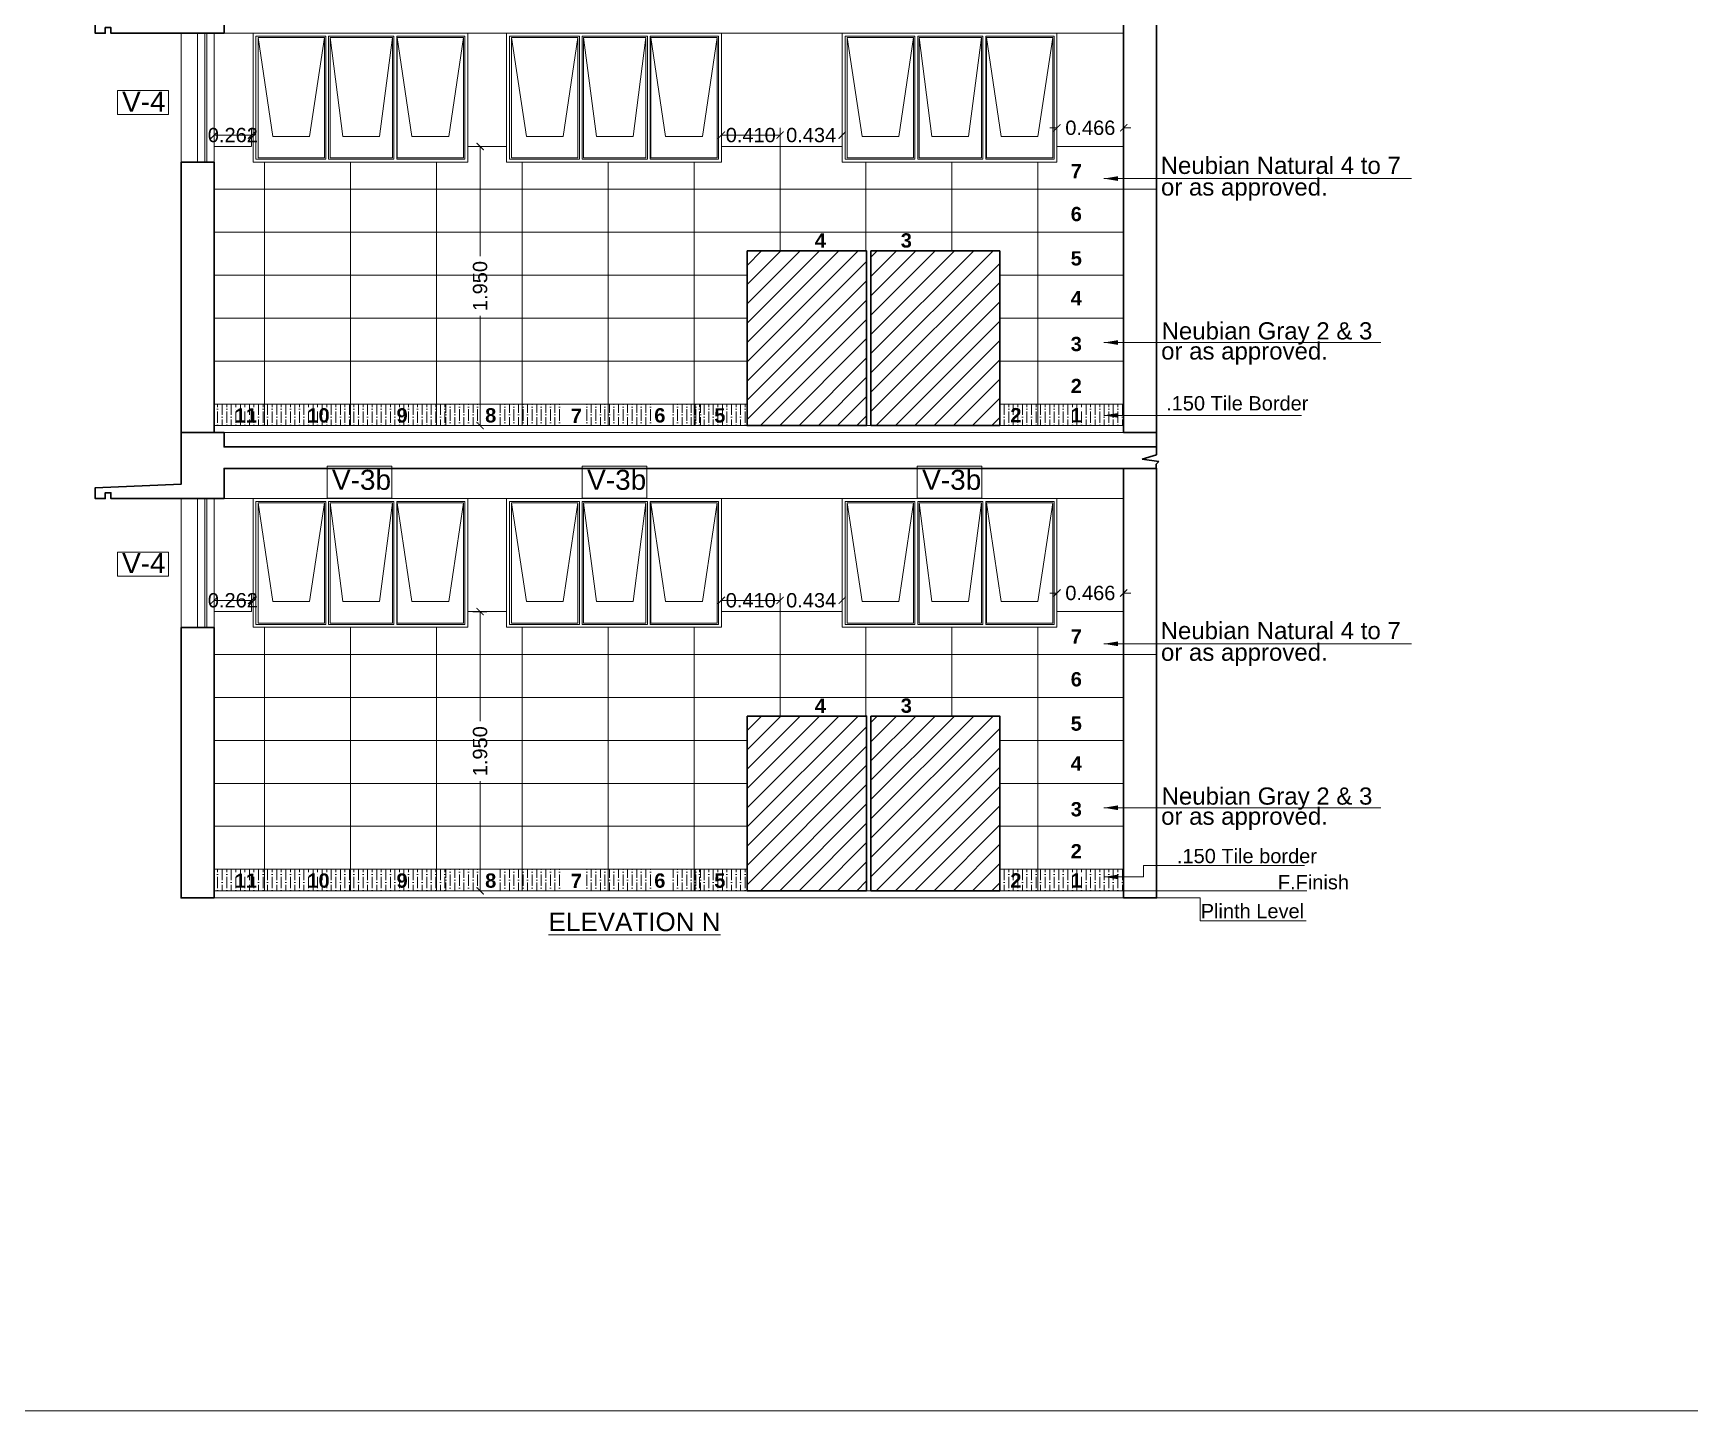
# Model space of a CAD drawing. Header units: millimetres. Extents: x 2733 to 5909, y 1038 to 2089.
# Drawn here: x 2867.8 to 2879.37, y 1038.23 to 1047.85 of the extents above; entities that cross this region are included whole.
import ezdxf

# ---------------------------------------------------------------- set-up
doc = ezdxf.new("R2010")
doc.units = ezdxf.units.MM
doc.header["$PDMODE"] = 35
doc.layers.get('0').update_dxf_attribs({"lineweight": 20})
doc.layers.get('Defpoints').update_dxf_attribs({"lineweight": 15})
for name, color, linetype, lineweight in [('beam', 43, 'Continuous', 20), ('DIM', 6, 'Continuous', 18), ('dim.1', 6, 'Continuous', 18), ('FLOOR FINISH', 10, 'Continuous', 15), ('Hatch', 43, 'Continuous', 13), ('rcc', 5, 'Continuous', 30), ('RD', 7, 'Continuous', 18), ('TEXT', 7, 'Continuous', 15), ('Text-1', 240, 'Continuous', 15), ('Tiles', 91, 'Continuous', 9), ('Tiles-Text', 230, 'Continuous', 18), ('Ventilator', 200, 'Continuous', 18), ('Wall', 7, 'Continuous', 30)]:
    doc.layers.add(name, color=color, linetype=linetype, lineweight=lineweight)
doc.styles.add('dim-stylus bt', font='arial.ttf')
doc.styles.add('L120', font='arial.ttf', dxfattribs={"height": 0.6})
doc.styles.get("Standard").update_dxf_attribs({"font": 'arial.ttf', "height": 0.2})
doc.styles.add('Tabrej', font='arial.ttf')
doc.dimstyles.new('DIMEN', dxfattribs={"dimtxt": 0.3, "dimasz": 0.25, "dimexe": 0.18, "dimexo": 0.0625, "dimgap": 0.09, "dimtad": 0, "dimdec": 3, "dimzin": 0, "dimdsep": 46, "dimtxsty": 'Tabrej', "dimcen": 0, "dimclrd": 256, "dimclre": 256, "dimclrt": 7, "dimadec": 0, "dimazin": 0, "dimtfac": 1, "dimtdec": 3, "dimtofl": 0, "dimtmove": 0, "dimatfit": 1, "dimfxl": 0, "dimtolj": 1, "dimtzin": 0, "dimlwd": -1, "dimlwe": -1, "dimarcsym": 0})
doc.dimstyles.new('Tabrej', dxfattribs={"dimtxt": 4, "dimasz": 0.45, "dimexe": 0.18, "dimexo": 0.0625, "dimgap": 0.09, "dimtad": 0, "dimdec": 3, "dimzin": 0, "dimdsep": 46, "dimtxsty": 'Tabrej', "dimcen": 0, "dimclrd": 256, "dimclre": 256, "dimclrt": 7, "dimaunit": 1, "dimadec": 3, "dimazin": 0, "dimtfac": 1, "dimtdec": 3, "dimtofl": 0, "dimtmove": 0, "dimatfit": 3, "dimfxl": 0, "dimtolj": 1, "dimtzin": 0, "dimlwd": -1, "dimlwe": -1, "dimarcsym": 0})

# ---------------------------------------------------------------- blocks, each defined once
blk = doc.blocks.new('_ArchTick')
at = {"color": 0, "const_width": 0.15}
blk.add_lwpolyline([(-0.5, -0.5), (0.5, 0.5)], dxfattribs=at)
blk = doc.blocks.new('*D902')
at = {"layer": 'Defpoints', "color": 0, "lineweight": 15, "transparency": 16777216}
for p in [(2869.325, 1047.142), (2869.063, 1047.063), (2869.325, 1047.063)]:
    blk.add_point(p, dxfattribs=at)
at = {"layer": 'DIM', "transparency": 16777216}
for p, q in [((2869.063, 1047.065), (2869.063, 1047.192)), ((2869.063, 1047.142), (2869.325, 1047.142)), ((2869.325, 1047.065), (2869.325, 1047.192))]:
    blk.add_line(p, q, dxfattribs=at)
at = {"layer": 'DIM', "transparency": 16777216, "xscale": 0.05, "yscale": 0.05, "zscale": 0.05, "rotation": 180}
blk.add_blockref('_ArchTick', (2869.063, 1047.142), dxfattribs=at)
at = {"layer": 'DIM', "transparency": 16777216, "xscale": 0.05, "yscale": 0.05, "zscale": 0.05}
blk.add_blockref('_ArchTick', (2869.325, 1047.142), dxfattribs=at)
at = {"layer": 'DIM', "color": 7, "transparency": 16777216, "insert": (2869.194, 1047.142), "char_height": 0.1, "attachment_point": 5, "style": 'Tabrej'}
blk.add_mtext('\\A1;0.262', dxfattribs=at)
blk = doc.blocks.new('*D901')
at = {"layer": 'Defpoints', "color": 0, "lineweight": 15, "transparency": 16777216}
for p in [(2873.45, 1047.142), (2873.016, 1047.063), (2873.45, 1047.063)]:
    blk.add_point(p, dxfattribs=at)
at = {"layer": 'DIM', "transparency": 16777216}
for p, q in [((2873.016, 1047.065), (2873.016, 1047.192)), ((2873.016, 1047.142), (2873.019, 1047.142)), ((2873.45, 1047.142), (2873.446, 1047.142)), ((2873.45, 1047.065), (2873.45, 1047.192))]:
    blk.add_line(p, q, dxfattribs=at)
at = {"layer": 'DIM', "transparency": 16777216, "xscale": 0.05, "yscale": 0.05, "zscale": 0.05, "rotation": 180}
blk.add_blockref('_ArchTick', (2873.016, 1047.142), dxfattribs=at)
at = {"layer": 'DIM', "transparency": 16777216, "xscale": 0.05, "yscale": 0.05, "zscale": 0.05}
blk.add_blockref('_ArchTick', (2873.45, 1047.142), dxfattribs=at)
at = {"layer": 'DIM', "color": 7, "transparency": 16777216, "insert": (2873.233, 1047.142), "char_height": 0.1, "attachment_point": 5, "style": 'Tabrej'}
blk.add_mtext('\\A1;0.434', dxfattribs=at)
blk = doc.blocks.new('*D903')
at = {"layer": 'Defpoints', "color": 0, "lineweight": 15, "transparency": 16777216}
for p in [(2875.416, 1047.193), (2874.95, 1047.063), (2875.416, 1047.063)]:
    blk.add_point(p, dxfattribs=at)
at = {"layer": 'DIM', "transparency": 16777216}
for p, q in [((2874.95, 1047.065), (2874.95, 1047.243)), ((2875.416, 1047.065), (2875.416, 1047.243)), ((2874.95, 1047.193), (2874.9, 1047.193)), ((2875.416, 1047.193), (2875.466, 1047.193))]:
    blk.add_line(p, q, dxfattribs=at)
at = {"layer": 'DIM', "transparency": 16777216, "xscale": 0.05, "yscale": 0.05, "zscale": 0.05}
blk.add_blockref('_ArchTick', (2874.95, 1047.193), dxfattribs=at)
at = {"layer": 'DIM', "transparency": 16777216, "xscale": 0.05, "yscale": 0.05, "zscale": 0.05, "rotation": 180}
blk.add_blockref('_ArchTick', (2875.416, 1047.193), dxfattribs=at)
at = {"layer": 'DIM', "color": 7, "transparency": 16777216, "insert": (2875.183, 1047.193), "char_height": 0.1, "attachment_point": 5, "style": 'Tabrej'}
blk.add_mtext('\\A1;0.466', dxfattribs=at)
blk = doc.blocks.new('hf')
at = {"layer": 'Ventilator', "linetype": 'Continuous'}
for p, q in [((2384.4, -1462.176), (2382.9, -1462.176)), ((2382.9, -1462.176), (2382.9, -1463.076)), ((2383.408, -1462.196), (2382.92, -1462.196)), ((2382.92, -1462.196), (2382.92, -1463.056)), ((2383.398, -1462.206), (2382.935, -1462.206)), ((2382.935, -1462.206), (2382.935, -1463.046)), ((2383.398, -1463.046), (2383.398, -1462.206)), ((2383.408, -1462.196), (2383.408, -1463.056)), ((2383.883, -1462.196), (2383.428, -1462.196)), ((2383.428, -1462.196), (2383.428, -1463.056)), ((2383.873, -1462.206), (2383.438, -1462.206)), ((2383.438, -1462.206), (2383.438, -1463.046)), ((2383.873, -1463.046), (2383.873, -1462.206)), ((2383.883, -1463.056), (2383.883, -1462.196)), ((2384.38, -1462.196), (2383.903, -1462.196)), ((2383.903, -1463.056), (2383.903, -1462.196)), ((2384.37, -1462.206), (2383.907, -1462.206)), ((2383.907, -1462.206), (2383.907, -1463.046)), ((2384.37, -1463.046), (2384.37, -1462.206)), ((2384.38, -1463.056), (2384.38, -1462.196)), ((2384.4, -1463.076), (2384.4, -1462.176)), ((2384.4, -1463.076), (2382.9, -1463.076)), ((2383.408, -1463.056), (2382.92, -1463.056)), ((2383.398, -1463.046), (2382.935, -1463.046)), ((2383.883, -1463.056), (2383.428, -1463.056)), ((2383.873, -1463.046), (2383.438, -1463.046)), ((2384.38, -1463.056), (2383.903, -1463.056)), ((2384.37, -1463.046), (2383.907, -1463.046))]:
    blk.add_line(p, q, dxfattribs=at)
at = {"layer": 'Ventilator', "ltscale": 0.15}
for p, q in [((2382.935, -1462.206), (2383.039, -1462.896)), ((2383.398, -1462.206), (2383.295, -1462.896)), ((2383.438, -1462.206), (2383.527, -1462.896)), ((2383.873, -1462.206), (2383.783, -1462.896)), ((2383.907, -1462.206), (2384.01, -1462.896)), ((2384.37, -1462.206), (2384.267, -1462.896)), ((2383.039, -1462.896), (2383.295, -1462.896)), ((2383.527, -1462.896), (2383.783, -1462.896)), ((2384.01, -1462.896), (2384.267, -1462.896))]:
    blk.add_line(p, q, dxfattribs=at)
blk = doc.blocks.new('*D904')
at = {"layer": 'Defpoints', "color": 0, "lineweight": 15, "transparency": 16777216}
for p in [(2872.606, 1047.142), (2872.606, 1047.063), (2873.016, 1047.063)]:
    blk.add_point(p, dxfattribs=at)
at = {"layer": 'DIM', "transparency": 16777216}
for p, q in [((2872.606, 1047.065), (2872.606, 1047.192)), ((2873.016, 1047.142), (2872.606, 1047.142)), ((2873.016, 1047.065), (2873.016, 1047.192))]:
    blk.add_line(p, q, dxfattribs=at)
at = {"layer": 'DIM', "transparency": 16777216, "xscale": 0.05, "yscale": 0.05, "zscale": 0.05, "rotation": 180}
blk.add_blockref('_ArchTick', (2872.606, 1047.142), dxfattribs=at)
at = {"layer": 'DIM', "transparency": 16777216, "xscale": 0.05, "yscale": 0.05, "zscale": 0.05}
blk.add_blockref('_ArchTick', (2873.016, 1047.142), dxfattribs=at)
at = {"layer": 'DIM', "color": 7, "transparency": 16777216, "insert": (2872.811, 1047.142), "char_height": 0.1, "attachment_point": 5, "style": 'Tabrej'}
blk.add_mtext('\\A1;0.410', dxfattribs=at)
blk = doc.blocks.new('*D905')
at = {"layer": 'Defpoints', "color": 0, "lineweight": 15, "transparency": 16777216}
for p in [(2870.97, 1047.063), (2870.921, 1045.113), (2870.989, 1045.113)]:
    blk.add_point(p, dxfattribs=at)
at = {"layer": 'DIM', "transparency": 16777216}
for p, q in [((2870.969, 1047.063), (2870.871, 1047.063)), ((2870.921, 1047.063), (2870.921, 1046.297)), ((2870.921, 1045.113), (2870.921, 1045.88)), ((2870.988, 1045.113), (2870.871, 1045.113))]:
    blk.add_line(p, q, dxfattribs=at)
at = {"layer": 'DIM', "transparency": 16777216, "xscale": 0.05, "yscale": 0.05, "zscale": 0.05}
for p, rotation in [((2870.921, 1047.063), 90), ((2870.921, 1045.113), 270)]:
    blk.add_blockref('_ArchTick', p, dxfattribs=dict(at, rotation=rotation))
at = {"layer": 'DIM', "color": 7, "transparency": 16777216, "insert": (2870.921, 1046.088), "char_height": 0.1, "attachment_point": 5, "rotation": 90, "style": 'Tabrej'}
blk.add_mtext('\\A1;1.950', dxfattribs=at)
blk = doc.blocks.new('*D907')
at = {"layer": 'Defpoints', "color": 0, "lineweight": 15, "transparency": 16777216}
for p in [(2869.325, 1043.892), (2869.063, 1043.813), (2869.325, 1043.813)]:
    blk.add_point(p, dxfattribs=at)
at = {"layer": 'DIM', "transparency": 16777216}
for p, q in [((2869.063, 1043.815), (2869.063, 1043.942)), ((2869.063, 1043.892), (2869.325, 1043.892)), ((2869.325, 1043.815), (2869.325, 1043.942))]:
    blk.add_line(p, q, dxfattribs=at)
at = {"layer": 'DIM', "transparency": 16777216, "xscale": 0.05, "yscale": 0.05, "zscale": 0.05, "rotation": 180}
blk.add_blockref('_ArchTick', (2869.063, 1043.892), dxfattribs=at)
at = {"layer": 'DIM', "transparency": 16777216, "xscale": 0.05, "yscale": 0.05, "zscale": 0.05}
blk.add_blockref('_ArchTick', (2869.325, 1043.892), dxfattribs=at)
at = {"layer": 'DIM', "color": 7, "transparency": 16777216, "insert": (2869.194, 1043.892), "char_height": 0.1, "attachment_point": 5, "style": 'Tabrej'}
blk.add_mtext('\\A1;0.262', dxfattribs=at)
blk = doc.blocks.new('*D906')
at = {"layer": 'Defpoints', "color": 0, "lineweight": 15, "transparency": 16777216}
for p in [(2873.45, 1043.892), (2873.016, 1043.813), (2873.45, 1043.813)]:
    blk.add_point(p, dxfattribs=at)
at = {"layer": 'DIM', "transparency": 16777216}
for p, q in [((2873.016, 1043.815), (2873.016, 1043.942)), ((2873.016, 1043.892), (2873.019, 1043.892)), ((2873.45, 1043.892), (2873.446, 1043.892)), ((2873.45, 1043.815), (2873.45, 1043.942))]:
    blk.add_line(p, q, dxfattribs=at)
at = {"layer": 'DIM', "transparency": 16777216, "xscale": 0.05, "yscale": 0.05, "zscale": 0.05, "rotation": 180}
blk.add_blockref('_ArchTick', (2873.016, 1043.892), dxfattribs=at)
at = {"layer": 'DIM', "transparency": 16777216, "xscale": 0.05, "yscale": 0.05, "zscale": 0.05}
blk.add_blockref('_ArchTick', (2873.45, 1043.892), dxfattribs=at)
at = {"layer": 'DIM', "color": 7, "transparency": 16777216, "insert": (2873.233, 1043.892), "char_height": 0.1, "attachment_point": 5, "style": 'Tabrej'}
blk.add_mtext('\\A1;0.434', dxfattribs=at)
blk = doc.blocks.new('*D908')
at = {"layer": 'Defpoints', "color": 0, "lineweight": 15, "transparency": 16777216}
for p in [(2875.416, 1043.943), (2874.95, 1043.813), (2875.416, 1043.813)]:
    blk.add_point(p, dxfattribs=at)
at = {"layer": 'DIM', "transparency": 16777216}
for p, q in [((2874.95, 1043.815), (2874.95, 1043.993)), ((2875.416, 1043.815), (2875.416, 1043.993)), ((2874.95, 1043.943), (2874.9, 1043.943)), ((2875.416, 1043.943), (2875.466, 1043.943))]:
    blk.add_line(p, q, dxfattribs=at)
at = {"layer": 'DIM', "transparency": 16777216, "xscale": 0.05, "yscale": 0.05, "zscale": 0.05}
blk.add_blockref('_ArchTick', (2874.95, 1043.943), dxfattribs=at)
at = {"layer": 'DIM', "transparency": 16777216, "xscale": 0.05, "yscale": 0.05, "zscale": 0.05, "rotation": 180}
blk.add_blockref('_ArchTick', (2875.416, 1043.943), dxfattribs=at)
at = {"layer": 'DIM', "color": 7, "transparency": 16777216, "insert": (2875.183, 1043.943), "char_height": 0.1, "attachment_point": 5, "style": 'Tabrej'}
blk.add_mtext('\\A1;0.466', dxfattribs=at)
blk = doc.blocks.new('*D909')
at = {"layer": 'Defpoints', "color": 0, "lineweight": 15, "transparency": 16777216}
for p in [(2872.606, 1043.892), (2872.606, 1043.813), (2873.016, 1043.813)]:
    blk.add_point(p, dxfattribs=at)
at = {"layer": 'DIM', "transparency": 16777216}
for p, q in [((2872.606, 1043.815), (2872.606, 1043.942)), ((2873.016, 1043.892), (2872.606, 1043.892)), ((2873.016, 1043.815), (2873.016, 1043.942))]:
    blk.add_line(p, q, dxfattribs=at)
at = {"layer": 'DIM', "transparency": 16777216, "xscale": 0.05, "yscale": 0.05, "zscale": 0.05, "rotation": 180}
blk.add_blockref('_ArchTick', (2872.606, 1043.892), dxfattribs=at)
at = {"layer": 'DIM', "transparency": 16777216, "xscale": 0.05, "yscale": 0.05, "zscale": 0.05}
blk.add_blockref('_ArchTick', (2873.016, 1043.892), dxfattribs=at)
at = {"layer": 'DIM', "color": 7, "transparency": 16777216, "insert": (2872.811, 1043.892), "char_height": 0.1, "attachment_point": 5, "style": 'Tabrej'}
blk.add_mtext('\\A1;0.410', dxfattribs=at)
blk = doc.blocks.new('*D910')
at = {"layer": 'Defpoints', "color": 0, "lineweight": 15, "transparency": 16777216}
for p in [(2870.97, 1043.813), (2870.921, 1041.863), (2870.989, 1041.863)]:
    blk.add_point(p, dxfattribs=at)
at = {"layer": 'DIM', "transparency": 16777216}
for p, q in [((2870.969, 1043.813), (2870.871, 1043.813)), ((2870.921, 1043.813), (2870.921, 1043.047)), ((2870.921, 1041.863), (2870.921, 1042.63)), ((2870.988, 1041.863), (2870.871, 1041.863))]:
    blk.add_line(p, q, dxfattribs=at)
at = {"layer": 'DIM', "transparency": 16777216, "xscale": 0.05, "yscale": 0.05, "zscale": 0.05}
for p, rotation in [((2870.921, 1043.813), 90), ((2870.921, 1041.863), 270)]:
    blk.add_blockref('_ArchTick', p, dxfattribs=dict(at, rotation=rotation))
at = {"layer": 'DIM', "color": 7, "transparency": 16777216, "insert": (2870.921, 1042.838), "char_height": 0.1, "attachment_point": 5, "rotation": 90, "style": 'Tabrej'}
blk.add_mtext('\\A1;1.950', dxfattribs=at)
blk = doc.blocks.new('tr')
at = {"layer": 'RD', "linetype": 'Continuous', "ltscale": 0.2}
blk.add_lwpolyline([(2442.717, -1429.363), (2442.265, -1429.363), (2442.265, -1429.139), (2442.717, -1429.139)], close=True, dxfattribs=at)
at = {"layer": 'RD', "linetype": 'Continuous', "ltscale": 0.2, "insert": (2442.299, -1429.165), "char_height": 0.14, "attachment_point": 1}
blk.add_mtext_dynamic_manual_height_columns('V-3b', width=0.06654, gutter_width=1.766, heights=[0], dxfattribs=at)
blk = doc.blocks.new('HY')
at = {"layer": 'RD', "linetype": 'Continuous', "ltscale": 0.2}
blk.add_lwpolyline([(2931.176, 1058.098), (2930.82, 1058.098), (2930.82, 1058.266), (2931.176, 1058.266)], close=True, dxfattribs=at)
at = {"layer": 'RD', "lineweight": 15}
blk.add_text('V-4', height=0.14, dxfattribs=at).set_placement((2930.852, 1058.119))

msp = doc.modelspace()

# ---------------------------------------------------------------- hatches: boundary and pattern name
at = {"layer": 'Hatch', "lineweight": 15}
h = msp.add_hatch(dxfattribs=at)
h.set_pattern_fill('ANSI31', color=256, scale=0.03)
h.set_pattern_definition([(45, (-0.06499, -6.5), (-0.067351921, 0.067351921), [])])
h.paths.add_polyline_path([(2874.5508, 1046.3335), (2873.6508, 1046.3335), (2873.6508, 1045.1135), (2874.5508, 1045.1135)])
h.paths.add_polyline_path([(2872.7858, 1045.1135), (2873.6208, 1045.1135), (2873.6208, 1046.3335), (2872.7858, 1046.3335)])
h = msp.add_hatch(dxfattribs=at)
h.set_pattern_fill('ANSI36', color=256, scale=0.01, angle=45, style=0)
h.set_pattern_definition([(90, (119.31523, -6.5), (-0.03175, 0.0555625), [0.079375, -0.015875, 0, -0.015875])])
h.paths.add_polyline_path([(2869.4807, 1045.2635), (2869.0628, 1045.2635), (2869.0628, 1045.1135), (2869.4807, 1045.1135)])
h.paths.add_polyline_path([(2870.0807, 1045.2635), (2869.4807, 1045.2635), (2869.4807, 1045.1135), (2870.0807, 1045.1135)])
h.paths.add_polyline_path([(2870.6807, 1045.2635), (2870.0807, 1045.2635), (2870.0807, 1045.1135), (2870.6807, 1045.1135)])
h.paths.add_polyline_path([(2869.1879, 1045.079), (2869.3932, 1045.079), (2869.3932, 1045.2851), (2869.1879, 1045.2851)], flags=9)
h.paths.add_polyline_path([(2869.6875, 1045.0798), (2869.8928, 1045.0798), (2869.8928, 1045.2859), (2869.6875, 1045.2859)], flags=9)
h.paths.add_polyline_path([(2870.3133, 1045.0799), (2870.441, 1045.0799), (2870.441, 1045.286), (2870.3133, 1045.286)], flags=9)
h = msp.add_hatch(dxfattribs=at)
h.set_pattern_fill('ANSI36', color=256, scale=0.01, angle=45, style=0)
h.set_pattern_definition([(90, (121.131072, -6.484158), (-0.03175, 0.0555625), [0.079375, -0.015875, 0, -0.015875])])
h.paths.add_polyline_path([(2871.2966, 1045.2635), (2870.6807, 1045.2635), (2870.6807, 1045.1135), (2871.2966, 1045.1135)])
h.paths.add_polyline_path([(2871.8966, 1045.2635), (2871.2966, 1045.2635), (2871.2966, 1045.1135), (2871.8966, 1045.1135)])
h.paths.add_polyline_path([(2872.4807, 1045.2635), (2871.8966, 1045.2635), (2871.8966, 1045.1135), (2872.4807, 1045.1135)])
h.paths.add_polyline_path([(2870.9147, 1045.1135), (2871.0457, 1045.1135), (2871.0457, 1045.2635), (2870.9147, 1045.2635)], flags=17)
h.paths.add_polyline_path([(2871.5033, 1045.1135), (2871.6592, 1045.1135), (2871.6592, 1045.2635), (2871.5033, 1045.2635)], flags=17)
h.paths.add_polyline_path([(2872.1292, 1045.1135), (2872.2569, 1045.1135), (2872.2569, 1045.2635), (2872.1292, 1045.2635)], flags=17)
h = msp.add_hatch(dxfattribs=at)
h.set_pattern_fill('ANSI36', color=256, scale=0.01, angle=45, style=0)
h.set_pattern_definition([(90, (7e-12, -6.5), (-0.03175, 0.0555625), [0.079375, -0.015875, 0, -0.015875])])
h.paths.add_polyline_path([(2872.7858, 1045.2635), (2872.4157, 1045.2635), (2872.4157, 1045.1135), (2872.7858, 1045.1135)])
h.paths.add_polyline_path([(2874.8157, 1045.2635), (2874.5508, 1045.2635), (2874.5508, 1045.1135), (2874.8157, 1045.1135)])
h.paths.add_polyline_path([(2875.4157, 1045.2635), (2874.8157, 1045.2635), (2874.8157, 1045.1135), (2875.4157, 1045.1135)])
h.paths.add_polyline_path([(2872.5301, 1045.0801), (2872.6578, 1045.0801), (2872.6578, 1045.2861), (2872.5301, 1045.2861)], flags=9)
h.paths.add_polyline_path([(2874.6013, 1045.0808), (2874.729, 1045.0808), (2874.729, 1045.2869), (2874.6013, 1045.2869)], flags=9)
h.paths.add_polyline_path([(2875.0269, 1045.0808), (2875.1546, 1045.0808), (2875.1546, 1045.2869), (2875.0269, 1045.2869)], flags=9)
h = msp.add_hatch(dxfattribs=at)
h.set_pattern_fill('ANSI31', color=256, scale=0.03)
h.set_pattern_definition([(45, (-0.06499, -9.75), (-0.067351921, 0.067351921), [])])
h.paths.add_polyline_path([(2874.5508, 1043.0835), (2873.6508, 1043.0835), (2873.6508, 1041.8635), (2874.5508, 1041.8635)])
h.paths.add_polyline_path([(2872.7858, 1041.8635), (2873.6208, 1041.8635), (2873.6208, 1043.0835), (2872.7858, 1043.0835)])
h = msp.add_hatch(dxfattribs=at)
h.set_pattern_fill('ANSI36', color=256, scale=0.01, angle=45, style=0)
h.set_pattern_definition([(90, (119.31523, -9.75), (-0.03175, 0.0555625), [0.079375, -0.015875, 0, -0.015875])])
h.paths.add_polyline_path([(2869.4807, 1042.0135), (2869.0628, 1042.0135), (2869.0628, 1041.8635), (2869.4807, 1041.8635)])
h.paths.add_polyline_path([(2870.0807, 1042.0135), (2869.4807, 1042.0135), (2869.4807, 1041.8635), (2870.0807, 1041.8635)])
h.paths.add_polyline_path([(2870.6807, 1042.0135), (2870.0807, 1042.0135), (2870.0807, 1041.8635), (2870.6807, 1041.8635)])
h.paths.add_polyline_path([(2869.1879, 1041.829), (2869.3932, 1041.829), (2869.3932, 1042.0351), (2869.1879, 1042.0351)], flags=9)
h.paths.add_polyline_path([(2869.6875, 1041.8298), (2869.8928, 1041.8298), (2869.8928, 1042.0359), (2869.6875, 1042.0359)], flags=9)
h.paths.add_polyline_path([(2870.3133, 1041.8299), (2870.441, 1041.8299), (2870.441, 1042.036), (2870.3133, 1042.036)], flags=9)
h = msp.add_hatch(dxfattribs=at)
h.set_pattern_fill('ANSI36', color=256, scale=0.01, angle=45, style=0)
h.set_pattern_definition([(90, (121.131072, -9.734158), (-0.03175, 0.0555625), [0.079375, -0.015875, 0, -0.015875])])
h.paths.add_polyline_path([(2871.2966, 1042.0135), (2870.6807, 1042.0135), (2870.6807, 1041.8635), (2871.2966, 1041.8635)])
h.paths.add_polyline_path([(2871.8966, 1042.0135), (2871.2966, 1042.0135), (2871.2966, 1041.8635), (2871.8966, 1041.8635)])
h.paths.add_polyline_path([(2872.4807, 1042.0135), (2871.8966, 1042.0135), (2871.8966, 1041.8635), (2872.4807, 1041.8635)])
h.paths.add_polyline_path([(2870.9147, 1041.8635), (2871.0457, 1041.8635), (2871.0457, 1042.0135), (2870.9147, 1042.0135)], flags=17)
h.paths.add_polyline_path([(2871.5033, 1041.8635), (2871.6592, 1041.8635), (2871.6592, 1042.0135), (2871.5033, 1042.0135)], flags=17)
h.paths.add_polyline_path([(2872.1292, 1041.8635), (2872.2569, 1041.8635), (2872.2569, 1042.0135), (2872.1292, 1042.0135)], flags=17)
h = msp.add_hatch(dxfattribs=at)
h.set_pattern_fill('ANSI36', color=256, scale=0.01, angle=45, style=0)
h.set_pattern_definition([(90, (1e-11, -9.75), (-0.03175, 0.0555625), [0.079375, -0.015875, 0, -0.015875])])
h.paths.add_polyline_path([(2872.7858, 1042.0135), (2872.4157, 1042.0135), (2872.4157, 1041.8635), (2872.7858, 1041.8635)])
h.paths.add_polyline_path([(2874.8157, 1042.0135), (2874.5508, 1042.0135), (2874.5508, 1041.8635), (2874.8157, 1041.8635)])
h.paths.add_polyline_path([(2875.4157, 1042.0135), (2874.8157, 1042.0135), (2874.8157, 1041.8635), (2875.4157, 1041.8635)])
h.paths.add_polyline_path([(2872.5301, 1041.8301), (2872.6578, 1041.8301), (2872.6578, 1042.0361), (2872.5301, 1042.0361)], flags=9)
h.paths.add_polyline_path([(2874.6013, 1041.8308), (2874.729, 1041.8308), (2874.729, 1042.0369), (2874.6013, 1042.0369)], flags=9)
h.paths.add_polyline_path([(2875.0269, 1041.8308), (2875.1546, 1041.8308), (2875.1546, 1042.0369), (2875.0269, 1042.0369)], flags=9)

# ---------------------------------------------------------------- linework, layer by layer
at = {"lineweight": 15}
for p, q in [((2868.9478, 1046.9535), (2868.9478, 1047.8535)), ((2868.9478, 1043.7035), (2868.9478, 1044.6035))]:
    msp.add_line(p, q, dxfattribs=at)
for points in [[(2938.3735, 1070.8574), (2828.4272, 1070.8574), (2828.4272, 1038.2298), (2938.3735, 1038.2298)], [(2868.8328, 1046.9535), (2869.0628, 1046.9535), (2869.0628, 1047.8535), (2868.8328, 1047.8535)], [(2868.8328, 1043.7035), (2869.0628, 1043.7035), (2869.0628, 1044.6035), (2868.8328, 1044.6035)]]:
    msp.add_lwpolyline(points, close=True, dxfattribs=at)
at = {"layer": 'beam', "lineweight": 15}
for p, q in [((2869.1328, 1047.8535), (2875.4157, 1047.8535)), ((2869.1328, 1044.6035), (2875.4157, 1044.6035))]:
    msp.add_line(p, q, dxfattribs=at)
at = {"layer": 'DIM', "ltscale": 0.05}
for p, q in [((2875.4157, 1041.8635), (2876.696, 1041.8635)), ((2875.6457, 1041.8135), (2875.9492, 1041.8135)), ((2875.6457, 1041.8135), (2875.9492, 1041.8135)), ((2875.9492, 1041.8135), (2875.9492, 1041.6537)), ((2875.9492, 1041.6537), (2876.6903, 1041.6537))]:
    msp.add_line(p, q, dxfattribs=at)
at = {"layer": 'dim.1', "ltscale": 0.02}
msp.add_line((2875.554, 1042.0401), (2876.6797, 1042.0401), dxfattribs=at)
at = {"layer": 'FLOOR FINISH', "lineweight": 15}
for p, q in [((2869.0628, 1045.1135), (2875.4157, 1045.1135)), ((2869.1278, 1045.0635), (2875.4157, 1045.0635)), ((2869.0628, 1041.8635), (2875.4157, 1041.8635)), ((2869.0628, 1041.8135), (2875.4157, 1041.8135))]:
    msp.add_line(p, q, dxfattribs=at)
at = {"layer": 'rcc'}
for points in [[(2875.6421, 1048.0635), (2869.1328, 1048.0635), (2869.1328, 1047.8535), (2868.3428, 1047.8535), (2868.3428, 1047.8935), (2868.3028, 1047.8935), (2868.3028, 1047.8535), (2868.2328, 1047.8535), (2868.2328, 1047.9285), (2868.8328, 1047.9535), (2868.8328, 1048.3135), (2869.1328, 1048.3135), (2869.1328, 1048.2135), (2875.6457, 1048.2135)], [(2875.6457, 1044.8135), (2869.1328, 1044.8135), (2869.1328, 1044.6035), (2868.3428, 1044.6035), (2868.3428, 1044.6435), (2868.3028, 1044.6435), (2868.3028, 1044.6035), (2868.2328, 1044.6035), (2868.2328, 1044.6785), (2868.8328, 1044.7035), (2868.8328, 1045.0635), (2869.1328, 1045.0635), (2869.1328, 1044.9635), (2875.6457, 1044.9635)]]:
    msp.add_lwpolyline(points, dxfattribs=at)
at = {"layer": 'Tiles', "lineweight": 15}
for p, q in [((2869.0628, 1047.0635), (2869.3248, 1047.0635)), ((2870.8349, 1047.0635), (2871.1059, 1047.0635)), ((2872.6059, 1047.0635), (2873.4498, 1047.0635)), ((2873.0157, 1046.3335), (2873.0157, 1047.0635)), ((2874.9498, 1047.0635), (2875.4157, 1047.0635)), ((2869.4157, 1045.1135), (2869.4157, 1046.9535)), ((2870.0157, 1045.1135), (2870.0157, 1046.9535)), ((2870.6157, 1045.1135), (2870.6157, 1046.9538)), ((2871.2157, 1045.1135), (2871.2157, 1046.9535)), ((2871.8157, 1045.1135), (2871.8157, 1046.9538)), ((2872.4157, 1045.1135), (2872.4157, 1046.9538)), ((2873.6157, 1046.3335), (2873.6157, 1046.9535)), ((2874.2157, 1046.3335), (2874.2157, 1046.9535)), ((2874.8157, 1045.1135), (2874.8157, 1046.9535)), ((2869.0629, 1046.7635), (2875.6435, 1046.7635)), ((2869.0629, 1046.4635), (2875.4157, 1046.4635)), ((2872.7858, 1046.1635), (2869.0629, 1046.1635)), ((2874.5508, 1046.1635), (2875.4157, 1046.1635)), ((2872.7858, 1045.8635), (2869.0629, 1045.8635)), ((2874.5508, 1045.8635), (2875.4157, 1045.8635)), ((2872.7858, 1045.5635), (2869.0629, 1045.5635)), ((2874.5508, 1045.5635), (2875.4157, 1045.5635)), ((2872.7858, 1045.2635), (2869.0628, 1045.2635)), ((2874.5508, 1045.2635), (2875.4157, 1045.2635)), ((2869.0628, 1043.8135), (2869.3248, 1043.8135)), ((2870.8349, 1043.8135), (2871.1059, 1043.8135)), ((2872.6059, 1043.8135), (2873.4498, 1043.8135)), ((2873.0157, 1043.0835), (2873.0157, 1043.8135)), ((2874.9498, 1043.8135), (2875.4157, 1043.8135)), ((2869.4157, 1041.8635), (2869.4157, 1043.7035)), ((2870.0157, 1041.8635), (2870.0157, 1043.7035)), ((2870.6157, 1041.8635), (2870.6157, 1043.7038)), ((2871.2157, 1041.8635), (2871.2157, 1043.7035)), ((2871.8157, 1041.8635), (2871.8157, 1043.7038)), ((2872.4157, 1041.8635), (2872.4157, 1043.7038)), ((2873.6157, 1043.0835), (2873.6157, 1043.7035)), ((2874.2157, 1043.0835), (2874.2157, 1043.7035)), ((2874.8157, 1041.8635), (2874.8157, 1043.7035)), ((2869.0629, 1043.5135), (2875.6435, 1043.5135)), ((2869.0629, 1043.2135), (2875.4157, 1043.2135)), ((2872.7858, 1042.9135), (2869.0629, 1042.9135)), ((2874.5508, 1042.9135), (2875.4157, 1042.9135)), ((2872.7858, 1042.6135), (2869.0629, 1042.6135)), ((2874.5508, 1042.6135), (2875.4157, 1042.6135)), ((2872.7858, 1042.3135), (2869.0629, 1042.3135)), ((2874.5508, 1042.3135), (2875.4157, 1042.3135)), ((2872.7858, 1042.0135), (2869.0628, 1042.0135)), ((2874.5508, 1042.0135), (2875.4157, 1042.0135))]:
    msp.add_line(p, q, dxfattribs=at)
at = {"layer": 'Ventilator', "lineweight": 15}
for points in [[(2868.9978, 1047.8535), (2869.0128, 1047.8535), (2869.0128, 1046.9535), (2868.9978, 1046.9535)], [(2868.9978, 1044.6035), (2869.0128, 1044.6035), (2869.0128, 1043.7035), (2868.9978, 1043.7035)]]:
    msp.add_lwpolyline(points, close=True, dxfattribs=at)
at = {"layer": 'Wall'}
for p, q in [((2875.6457, 1045.0635), (2875.6457, 1044.9084)), ((2875.6457, 1044.9084), (2875.5442, 1044.8792)), ((2875.5442, 1044.8792), (2875.6623, 1044.862)), ((2875.6623, 1044.862), (2875.6421, 1044.8438)), ((2875.6421, 1044.8438), (2875.6421, 1044.8135))]:
    msp.add_line(p, q, dxfattribs=at)
for points in [[(2875.4157, 1045.0635), (2875.6457, 1045.0635), (2875.6457, 1048.0635), (2875.4157, 1048.0635)], [(2868.8328, 1046.9535), (2869.0628, 1046.9535), (2869.0628, 1045.0635), (2868.8328, 1045.0635)], [(2872.7858, 1046.3335), (2872.7858, 1045.1135), (2873.6208, 1045.1135), (2873.6208, 1046.3335)], [(2873.6508, 1046.3335), (2873.6508, 1045.1135), (2874.5508, 1045.1135), (2874.5508, 1046.3335)], [(2875.4157, 1041.8135), (2875.6457, 1041.8135), (2875.6457, 1044.8135), (2875.4157, 1044.8135)], [(2868.8328, 1043.7035), (2869.0628, 1043.7035), (2869.0628, 1041.8135), (2868.8328, 1041.8135)], [(2872.7858, 1043.0835), (2872.7858, 1041.8635), (2873.6208, 1041.8635), (2873.6208, 1043.0835)], [(2873.6508, 1043.0835), (2873.6508, 1041.8635), (2874.5508, 1041.8635), (2874.5508, 1043.0835)]]:
    msp.add_lwpolyline(points, close=True, dxfattribs=at)

# ---------------------------------------------------------------- block references
at = {"layer": 'RD', "lineweight": 15}
for p in [(-62.4318, -10.8128), (-62.4318, -14.0367)]:
    msp.add_blockref('HY', p, dxfattribs=at)
at = {"layer": 'RD', "linetype": 'Continuous'}
for p in [(427.5869, 2473.9692), (429.3692, 2473.9692), (431.7092, 2473.9692)]:
    msp.add_blockref('tr', p, dxfattribs=at)
at = {"layer": 'Ventilator', "linetype": 'Continuous'}
for p in [(486.4351, 2510.0296), (488.2061, 2510.0296), (490.55, 2510.0296), (486.4351, 2506.7796), (488.2061, 2506.7796), (490.55, 2506.7796)]:
    msp.add_blockref('hf', p, dxfattribs=at)

# ---------------------------------------------------------------- texts
at = {"layer": 'TEXT', "char_height": 0.1, "attachment_point": 3, "style": 'L120'}
for s, insert, width in [('{\\fArial|b0|i0|c0|p34; .150 Tile Border}', (2876.7062, 1045.3187), 1.202336), ('.150 Tile border', (2876.766, 1042.156), 1.137347), ('F.Finish', (2876.9895, 1041.9733), 1.137347), ('{\\fArial|b0|i0|c0|p34;Plinth Level \\H0.99998x; }', (2876.6761, 1041.7714), 1.137347)]:
    msp.add_mtext(s, dxfattribs=dict(at, insert=insert, width=width))
at = {"layer": 'TEXT', "insert": (2870.5517, 1041.7111), "char_height": 0.13, "attachment_point": 1, "style": 'Tabrej'}
msp.add_mtext_dynamic_manual_height_columns('\\pi0.84737;{\\LELEVATION N}', width=2.866415, gutter_width=24, heights=[0], dxfattribs=at)
at = {"layer": 'Text-1', "linetype": 'Continuous', "style": 'dim-stylus bt'}
for s, p in [('        Neubian Natural 4 to 7', (2875.3016, 1046.8709)), ('or as approved.', (2875.6763, 1046.7198)), ('     Neubian Gray 2 & 3', (2875.4478, 1045.7149)), ('or as approved.', (2875.6777, 1045.5744)), ('        Neubian Natural 4 to 7', (2875.3016, 1043.6209)), ('or as approved.', (2875.6763, 1043.4698)), ('     Neubian Gray 2 & 3', (2875.4478, 1042.4649)), ('or as approved.', (2875.6777, 1042.3244))]:
    msp.add_text(s, height=0.12, dxfattribs=at).set_placement(p)
at = {"layer": 'Tiles-Text', "char_height": 0.1, "width": 0.096954, "attachment_point": 5, "style": 'dim-stylus bt'}
for s, insert in [('{\\fArial|b1|i0|c0|p34;7}', (2875.0849, 1046.8902)), ('{\\fArial|b1|i0|c0|p34;6}', (2875.0849, 1046.5902)), ('{\\fArial|b1|i0|c0|p34;4}', (2873.2977, 1046.4056)), ('{\\fArial|b1|i0|c0|p34;3}', (2873.8977, 1046.4056)), ('{\\fArial|b1|i0|c0|p34;5}', (2875.0849, 1046.2807)), ('{\\fArial|b1|i0|c0|p34;4}', (2875.0849, 1046.0025)), ('{\\fArial|b1|i0|c0|p34;3}', (2875.0849, 1045.6822)), ('{\\fArial|b1|i0|c0|p34;2}', (2875.0849, 1045.3895)), ('{\\fArial|b1|i0|c0|p34;11}', (2869.2847, 1045.1838)), ('{\\fArial|b1|i0|c0|p34;10}', (2869.7922, 1045.1838)), ('{\\fArial|b1|i0|c0|p34;9}', (2870.3761, 1045.1838)), ('{\\fArial|b1|i0|c0|p34;8}', (2870.995, 1045.1838)), ('{\\fArial|b1|i0|c0|p34;7}', (2871.593, 1045.1816)), ('{\\fArial|b1|i0|c0|p34;6}', (2872.1761, 1045.1838)), ('{\\fArial|b1|i0|c0|p34;5}', (2872.595, 1045.1838)), ('{\\fArial|b1|i0|c0|p34;2}', (2874.6634, 1045.1856)), ('{\\fArial|b1|i0|c0|p34;1}', (2875.0849, 1045.1856)), ('{\\fArial|b1|i0|c0|p34;7}', (2875.0849, 1043.6402)), ('{\\fArial|b1|i0|c0|p34;6}', (2875.0849, 1043.3402)), ('{\\fArial|b1|i0|c0|p34;4}', (2873.2977, 1043.1556)), ('{\\fArial|b1|i0|c0|p34;3}', (2873.8977, 1043.1556)), ('{\\fArial|b1|i0|c0|p34;5}', (2875.0849, 1043.0307)), ('{\\fArial|b1|i0|c0|p34;4}', (2875.0849, 1042.7525)), ('{\\fArial|b1|i0|c0|p34;3}', (2875.0849, 1042.4322)), ('{\\fArial|b1|i0|c0|p34;2}', (2875.0849, 1042.1395)), ('{\\fArial|b1|i0|c0|p34;11}', (2869.2847, 1041.9338)), ('{\\fArial|b1|i0|c0|p34;10}', (2869.7922, 1041.9338)), ('{\\fArial|b1|i0|c0|p34;9}', (2870.3761, 1041.9338)), ('{\\fArial|b1|i0|c0|p34;8}', (2870.995, 1041.9338)), ('{\\fArial|b1|i0|c0|p34;7}', (2871.593, 1041.9316)), ('{\\fArial|b1|i0|c0|p34;6}', (2872.1761, 1041.9338)), ('{\\fArial|b1|i0|c0|p34;5}', (2872.595, 1041.9338)), ('{\\fArial|b1|i0|c0|p34;2}', (2874.6634, 1041.9356)), ('{\\fArial|b1|i0|c0|p34;1}', (2875.0849, 1041.9356))]:
    msp.add_mtext(s, dxfattribs=dict(at, insert=insert))

# ---------------------------------------------------------------- dimensions: what is measured, and where the dimension line sits
at = {"layer": 'DIM'}
for base, p1, p2, picture, middle in [((2875.4157, 1047.1927), (2874.9498, 1047.0635), (2875.4157, 1047.0635), '*D903', (2875.1828, 1047.1927)), ((2875.4157, 1043.9427), (2874.9498, 1043.8135), (2875.4157, 1043.8135), '*D908', (2875.1828, 1043.9427))]:
    dim = msp.add_linear_dim(base=base, p1=p1, p2=p2, dimstyle='DIMEN', override={"dimscale": 0.5, "dimtxt": 0.2, "dimasz": 0.1, "dimexe": 0.1, "dimexo": 0.003, "dimblk1": 'ArchTick', "dimblk2": 'ArchTick', "dimsah": 1}, dxfattribs=at)
    dim.commit()
    dim.dimension.update_dxf_attribs({"geometry": picture, "text_midpoint": middle})
for base, p1, p2, picture, middle in [((2869.3248, 1047.1424), (2869.0628, 1047.0635), (2869.3248, 1047.0635), '*D902', (2869.1938, 1047.1424)), ((2872.6059, 1047.1424), (2873.0157, 1047.0635), (2872.6059, 1047.0635), '*D904', (2872.8108, 1047.1424)), ((2873.4498, 1047.1424), (2873.0157, 1047.0635), (2873.4498, 1047.0635), '*D901', (2873.2328, 1047.1424)), ((2869.3248, 1043.8924), (2869.0628, 1043.8135), (2869.3248, 1043.8135), '*D907', (2869.1938, 1043.8924)), ((2872.6059, 1043.8924), (2873.0157, 1043.8135), (2872.6059, 1043.8135), '*D909', (2872.8108, 1043.8924)), ((2873.4498, 1043.8924), (2873.0157, 1043.8135), (2873.4498, 1043.8135), '*D906', (2873.2328, 1043.8924))]:
    dim = msp.add_linear_dim(base=base, p1=p1, p2=p2, dimstyle='DIMEN', override={"dimscale": 0.5, "dimtxt": 0.2, "dimasz": 0.1, "dimexe": 0.1, "dimexo": 0.003, "dimblk1": 'ArchTick', "dimblk2": 'ArchTick', "dimsah": 1}, dxfattribs=at)
    dim.commit()
    dim.dimension.update_dxf_attribs({"geometry": picture, "text_midpoint": middle, "dimtype": 160})
for base, p1, p2, picture, middle in [((2870.9211, 1045.1135), (2870.9704, 1047.0635), (2870.989, 1045.1135), '*D905', (2870.9211, 1046.0885)), ((2870.9211, 1041.8635), (2870.9704, 1043.8135), (2870.989, 1041.8635), '*D910', (2870.9211, 1042.8385))]:
    dim = msp.add_linear_dim(base=base, p1=p1, p2=p2, angle=90, dimstyle='DIMEN', override={"dimscale": 0.5, "dimtxt": 0.2, "dimasz": 0.1, "dimexe": 0.1, "dimexo": 0.003, "dimblk1": 'ArchTick', "dimblk2": 'ArchTick', "dimsah": 1}, dxfattribs=at)
    dim.commit()
    dim.dimension.update_dxf_attribs({"geometry": picture, "text_midpoint": middle})

# ---------------------------------------------------------------- leaders
at = {"layer": 'dim.1', "ltscale": 0.02}
for points in [[(2875.2765, 1046.8386), (2877.4264, 1046.8386)], [(2875.2765, 1045.6932), (2877.2124, 1045.6932)], [(2875.2765, 1045.1842), (2876.6571, 1045.1842)], [(2875.2765, 1043.5886), (2877.4264, 1043.5886)], [(2875.2765, 1042.4432), (2877.2124, 1042.4432)], [(2875.2781, 1041.96), (2875.554, 1041.96), (2875.554, 1042.0401)]]:
    msp.add_leader(points, dimstyle='Tabrej', override={"dimasz": 0.1}, dxfattribs=at)

doc.saveas('drawing.dxf')
